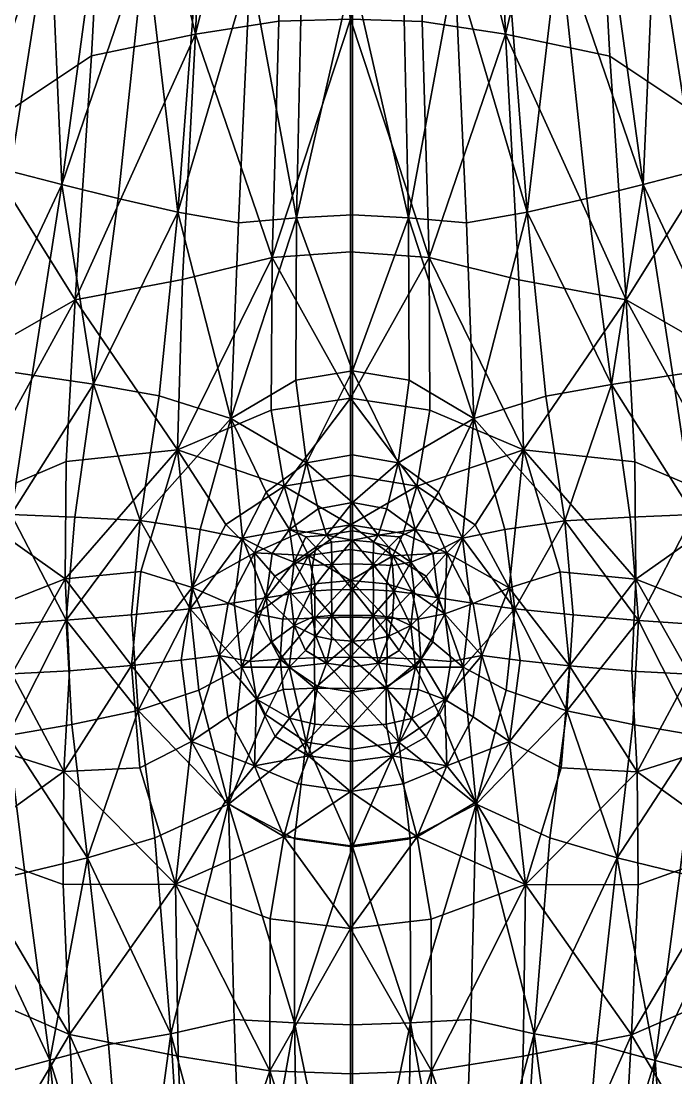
# Model space of a CAD drawing. Extents: x -1966 to 1170, y -9813 to 4522.
# Drawn here: x -432 to -350, y -3515.1 to -3382.6 of the extents above; entities that cross this region are included whole.
import ezdxf

# ---------------------------------------------------------------- set-up
doc = ezdxf.new("R2010")
doc.units = 0
doc.layers.add('QUADER01', color=114, linetype='CONTINUOUS')

msp = doc.modelspace()

# ---------------------------------------------------------------- meshes
at = {"layer": 'QUADER01', "color": 114}
mesh = msp.add_polyface(dxfattribs=at)
corners = [(-400.447754, -3271.995117, -979.017578), (-401.749268, -3331.577881, -961.825745), (-396.11731, -3332.630371, -943.902893), (-403.321625, -3375.899902, -941.837708), (-396.872772, -3376.490723, -922.077148), (-390.513855, -3376.565186, -915.349854), (-390.513947, -3332.955078, -937.626038), (-390.513702, -3273.644531, -957.11438), (-390.513062, -3426.461426, -866.647766), (-390.51355, -3406.929932, -891.722839), (-397.516235, -3407.265381, -898.656799), (-404.797913, -3407.893555, -919.807922), (-406.597321, -3277.328857, -2557.570068), (-398.750488, -3338.241455, -2569.788086), (-408.259674, -3338.658203, -2558.799561), (-390.747681, -3278.178223, -2570.875732), (-390.746979, -3338.335938, -2573.325439), (-390.746338, -3382.388672, -2578.600098), (-399.729706, -3382.64502, -2574.864258), (-410.173218, -3384.249512, -2563.02832), (-400.572601, -3412.240479, -2580.929443), (-411.813416, -3415.015381, -2568.228516), (-390.745758, -3411.537598, -2584.864746), (-428.398163, -3369.469482, -1082.674438), (-422.640564, -3371.604248, -1048.324829), (-418.369263, -3326.049561, -1056.220825), (-423.405823, -3323.662109, -1087.035034), (-416.427612, -3372.372559, -1010.733398), (-413.003448, -3327.417969, -1022.688904), (-422.950897, -3428.150879, -990.658203), (-419.86795, -3404.862061, -999.292175), (-426.9216, -3403.093262, -1041.12793), (-409.909241, -3374.419922, -973.261963), (-412.402222, -3406.563232, -956.765442), (-407.417938, -3329.74707, -989.619873), (-420.723145, -3340.828125, -2540.240967), (-423.214569, -3386.963135, -2542.827148), (-425.259277, -3417.549072, -2545.876709)]
mesh.append_faces([[corners[k] for k in face] for face in [(3, 2, 1), (5, 2, 4), (7, 2, 6), (5, 10, 9), (3, 10, 4), (12, 13, 14), (17, 13, 16), (19, 13, 18), (19, 20, 21), (17, 20, 18), (23, 25, 26), (27, 25, 24), (27, 31, 30), (23, 31, 24), (3, 33, 11), (27, 33, 32), (29, 33, 30), (0, 34, 1), (27, 34, 28), (3, 34, 32), (19, 35, 14), (19, 37, 36)]], dxfattribs={"vtx0": -1})
mesh.append_faces([[corners[k] for k in face] for face in [(0, 1, 2), (3, 4, 2), (5, 6, 2), (8, 9, 10), (5, 4, 10), (3, 11, 10), (15, 16, 13), (17, 18, 13), (19, 14, 13), (19, 18, 20), (17, 22, 20), (23, 24, 25), (27, 28, 25), (29, 30, 31), (27, 24, 31), (3, 32, 33), (27, 30, 33), (27, 32, 34), (3, 1, 34), (12, 14, 35), (19, 36, 35), (19, 21, 37)]], dxfattribs={"vtx2": -1})
mesh = msp.add_polyface(dxfattribs=at)
corners = [(-380.580627, -3271.996826, -979.169312), (-384.910797, -3332.631592, -943.987488), (-379.279602, -3331.580566, -961.993469), (-390.513702, -3273.644531, -957.11438), (-390.513947, -3332.955078, -937.626038), (-390.513855, -3376.565186, -915.349854), (-384.155212, -3376.492188, -922.171875), (-377.707153, -3375.904053, -942.026184), (-383.511139, -3407.267578, -898.76062), (-376.230255, -3407.898193, -920.016846), (-390.51355, -3406.929932, -891.722839), (-374.898499, -3277.350342, -2557.520508), (-373.23465, -3338.68042, -2558.747559), (-382.743591, -3338.253174, -2569.763916), (-371.319733, -3384.272705, -2562.973633), (-381.763062, -3382.656982, -2574.838379), (-390.746338, -3382.388672, -2578.600098), (-390.746979, -3338.335938, -2573.325439), (-390.747681, -3278.178223, -2570.875732), (-380.918976, -3412.25293, -2580.901855), (-390.745758, -3411.537598, -2584.864746), (-369.678253, -3415.039551, -2568.170654), (-352.636597, -3369.490723, -1083.179688), (-358.3927, -3371.621094, -1048.764648), (-354.111542, -3403.113281, -1041.619019), (-364.604034, -3372.384766, -1011.097961), (-361.163483, -3404.876953, -999.700317), (-358.080048, -3428.16748, -991.105347), (-362.663757, -3326.063721, -1056.610352), (-368.028046, -3327.428467, -1023.011292), (-357.628601, -3323.68042, -1087.484619), (-373.612122, -3329.753418, -989.867615), (-371.12085, -3374.42749, -973.54187), (-368.627441, -3406.572754, -957.078308), (-358.278595, -3386.995361, -2542.737305), (-356.232635, -3417.582764, -2545.786133), (-360.771545, -3340.858887, -2540.154541)]
mesh.append_faces([[corners[k] for k in face] for face in [(0, 1, 2), (5, 1, 4), (7, 1, 6), (7, 8, 9), (5, 8, 6), (14, 13, 12), (16, 13, 15), (18, 13, 17), (16, 19, 20), (14, 19, 15), (25, 24, 23), (27, 24, 26), (25, 28, 29), (22, 28, 23), (7, 31, 2), (25, 31, 32), (25, 33, 26), (7, 33, 32), (14, 35, 21), (11, 36, 12), (14, 36, 34)]], dxfattribs={"vtx0": -1})
mesh.append_faces([[corners[k] for k in face] for face in [(3, 4, 1), (5, 6, 1), (7, 2, 1), (7, 6, 8), (5, 10, 8), (11, 12, 13), (14, 15, 13), (16, 17, 13), (16, 15, 19), (14, 21, 19), (22, 23, 24), (25, 26, 24), (25, 23, 28), (22, 30, 28), (0, 2, 31), (7, 32, 31), (25, 29, 31), (27, 26, 33), (25, 32, 33), (7, 9, 33), (14, 34, 35), (14, 12, 36)]], dxfattribs={"vtx2": -1})
mesh = msp.add_polyface(dxfattribs=at)
corners = [(-437.64328, -3425.961182, -1076.22876), (-426.9216, -3403.093262, -1041.12793), (-433.378998, -3401.422607, -1078.84314), (-428.398163, -3369.469482, -1082.674438), (-438.13443, -3396.939453, -2519.109619), (-449.246613, -3433.675293, -2505.228027), (-454.215576, -3416.497803, -2496.736816), (-436.176392, -3279.181152, -2516.89624), (-437.205109, -3346.461914, -2516.463135), (-459.410034, -3358.573486, -2489.001709), (-474.020599, -3462.757813, -2470.106934), (-420.723145, -3340.828125, -2540.240967), (-423.214569, -3386.963135, -2542.827148), (-425.259277, -3417.549072, -2545.876709), (-438.784851, -3425.317383, -2522.23291), (-462.451874, -3422.846436, -1176.011108), (-457.304443, -3398.559082, -1172.935547), (-467.66507, -3398.360596, -1189.991333), (-472.214478, -3422.417725, -1193.237671), (-451.237427, -3364.156982, -1169.417725), (-462.480316, -3364.158691, -1186.27124), (-479.537659, -3365.7854, -1205.440186), (-456.224884, -3317.926758, -1181.08728), (-444.70871, -3318.105957, -1165.126099), (-443.912872, -3364.863281, -1152.9646), (-437.53714, -3318.83374, -1150.059448), (-438.612701, -3366.04248, -1134.380615), (-432.593292, -3320.005371, -1133.349976), (-455.369507, -3423.440186, -1157.872925), (-450.12973, -3399.255859, -1155.528076), (-449.59549, -3424.154541, -1136.504639), (-444.561371, -3400.276855, -1135.36731), (-439.154419, -3401.559326, -1110.143066), (-433.625061, -3367.596924, -1111.274658), (-443.856415, -3425.004883, -1109.636963), (-428.059937, -3321.627441, -1112.659912), (-423.405823, -3323.662109, -1087.035034)]
mesh.append_faces([[corners[k] for k in face] for face in [(0, 1, 2), (4, 5, 6), (4, 9, 8), (10, 9, 6), (4, 11, 12), (7, 11, 8), (4, 13, 14), (15, 17, 18), (19, 17, 16), (21, 17, 20), (19, 22, 20), (19, 25, 23), (26, 25, 24), (15, 29, 16), (30, 29, 28), (26, 29, 31), (19, 29, 24), (3, 32, 2), (26, 32, 33), (30, 32, 31), (26, 35, 27), (3, 35, 33)]], dxfattribs={"vtx0": -1})
mesh.append_faces([[corners[k] for k in face] for face in [(3, 2, 1), (7, 8, 9), (4, 6, 9), (4, 8, 11), (4, 12, 13), (15, 16, 17), (19, 20, 17), (21, 20, 22), (19, 23, 22), (19, 24, 25), (26, 27, 25), (15, 28, 29), (30, 31, 29), (26, 24, 29), (19, 16, 29), (0, 2, 32), (3, 33, 32), (26, 31, 32), (30, 34, 32), (26, 33, 35), (3, 36, 35)]], dxfattribs={"vtx2": -1})
mesh = msp.add_polyface(dxfattribs=at)
corners = [(-343.391144, -3425.988281, -1076.838013), (-347.655731, -3401.446777, -1079.404663), (-354.111542, -3403.113281, -1041.619019), (-352.636597, -3369.490723, -1083.179688), (-307.467407, -3462.813232, -2469.924561), (-327.276367, -3416.546143, -2496.581787), (-322.084106, -3358.624512, -2488.827393), (-343.358612, -3396.97998, -2518.98584), (-344.289703, -3346.501953, -2516.335938), (-345.320496, -3279.22168, -2516.763916), (-332.244812, -3433.721191, -2505.090088), (-342.707031, -3425.358398, -2522.114014), (-356.232635, -3417.582764, -2545.786133), (-358.278595, -3386.995361, -2542.737305), (-360.771545, -3340.858887, -2540.154541), (-329.800537, -3364.195801, -1170.169678), (-318.557831, -3364.206299, -1187.148071), (-324.812866, -3317.970947, -1181.914673), (-336.328827, -3318.141357, -1165.819092), (-301.500641, -3365.845459, -1206.502686), (-318.585968, -3422.891602, -1176.863892), (-308.823486, -3422.469238, -1194.189941), (-313.373108, -3398.409668, -1190.908203), (-323.733643, -3398.60083, -1173.742676), (-330.907959, -3399.292725, -1156.26001), (-325.667969, -3423.480225, -1158.654907), (-337.124725, -3364.896729, -1153.636108), (-342.424255, -3366.071289, -1134.995361), (-336.475647, -3400.309082, -1136.043091), (-331.441315, -3424.189453, -1137.230591), (-343.5, -3318.863037, -1150.669189), (-348.443207, -3320.031006, -1133.903564), (-347.41095, -3367.62207, -1111.836548), (-352.975647, -3321.649414, -1113.162598), (-357.628601, -3323.68042, -1087.484619), (-341.881622, -3401.587646, -1110.764282), (-337.179352, -3425.035889, -1110.307983)]
mesh.append_faces([[corners[k] for k in face] for face in [(3, 2, 1), (7, 6, 5), (9, 6, 8), (7, 12, 13), (7, 14, 8), (15, 17, 18), (19, 17, 16), (20, 22, 23), (15, 22, 16), (20, 24, 25), (15, 24, 23), (27, 24, 26), (29, 24, 28), (27, 30, 31), (15, 30, 26), (3, 33, 34), (27, 33, 32), (0, 35, 1), (29, 35, 36), (27, 35, 28), (3, 35, 32)]], dxfattribs={"vtx0": -1})
mesh.append_faces([[corners[k] for k in face] for face in [(0, 1, 2), (4, 5, 6), (7, 8, 6), (7, 5, 10), (7, 11, 12), (9, 8, 14), (7, 13, 14), (15, 16, 17), (20, 21, 22), (19, 16, 22), (15, 23, 22), (20, 23, 24), (15, 26, 24), (27, 28, 24), (29, 25, 24), (27, 26, 30), (15, 18, 30), (3, 32, 33), (27, 31, 33), (29, 28, 35), (27, 32, 35), (3, 1, 35)]], dxfattribs={"vtx2": -1})
mesh = msp.add_polyface(dxfattribs=at)
corners = [(-437.64328, -3425.961182, -1076.22876), (-430.635986, -3427.005371, -1035.861572), (-426.9216, -3403.093262, -1041.12793), (-422.950897, -3428.150879, -990.658203), (-474.020599, -3462.757813, -2470.106934), (-454.215576, -3416.497803, -2496.736816), (-449.246613, -3433.675293, -2505.228027), (-452.19278, -3451.900879, -2502.853027), (-438.13443, -3396.939453, -2519.109619), (-438.784851, -3425.317383, -2522.23291), (-439.416687, -3443.401367, -2525.40918), (-425.259277, -3417.549072, -2545.876709), (-426.372284, -3437.854736, -2550.863525), (-440.56076, -3444.140137, -1075.272217), (-433.257599, -3444.467285, -1033.447876), (-441.770691, -3458.727295, -1075.762085), (-434.369568, -3458.304443, -1033.470703), (-426.364014, -3457.746826, -986.387634), (-425.310364, -3444.804932, -986.702026), (-445.622772, -3464.333252, -2514.547852), (-436.687683, -3456.567139, -2532.810791), (-433.196564, -3464.45459, -2540.240234), (-426.489502, -3452.54126, -2555.22168), (-425.973389, -3464.09668, -2557.269287), (-462.451874, -3422.846436, -1176.011108), (-476.50412, -3442.507324, -1196.813965), (-466.292938, -3442.83374, -1178.858154), (-439.154419, -3401.559326, -1110.143066), (-443.856415, -3425.004883, -1109.636963), (-458.92392, -3443.144775, -1160.005859), (-455.369507, -3423.440186, -1157.872925), (-468.011353, -3459.471191, -1181.083984), (-460.403076, -3459.382568, -1161.807251), (-454.356842, -3459.231689, -1139.248291), (-452.973236, -3443.454346, -1137.834961), (-449.59549, -3424.154541, -1136.504639), (-447.03064, -3443.796143, -1109.941406), (-448.333649, -3459.026367, -1110.91333)]
mesh.append_faces([[corners[k] for k in face] for face in [(3, 2, 1), (4, 6, 7), (10, 6, 9), (10, 11, 12), (0, 14, 1), (15, 14, 13), (17, 14, 16), (3, 14, 18), (10, 19, 7), (21, 19, 20), (21, 22, 23), (10, 22, 20), (24, 25, 26), (0, 27, 28), (24, 29, 30), (31, 29, 26), (33, 29, 32), (35, 29, 34), (0, 36, 13), (35, 36, 28), (33, 36, 34), (15, 36, 37)]], dxfattribs={"vtx0": -1})
mesh.append_faces([[corners[k] for k in face] for face in [(0, 1, 2), (4, 5, 6), (8, 9, 6), (10, 7, 6), (10, 9, 11), (0, 13, 14), (15, 16, 14), (17, 18, 14), (3, 1, 14), (4, 7, 19), (10, 20, 19), (21, 20, 22), (10, 12, 22), (24, 26, 29), (31, 32, 29), (33, 34, 29), (35, 30, 29), (0, 28, 36), (35, 34, 36), (33, 37, 36), (15, 13, 36)]], dxfattribs={"vtx2": -1})
mesh = msp.add_polyface(dxfattribs=at)
corners = [(-343.391144, -3425.988281, -1076.838013), (-354.111542, -3403.113281, -1041.619019), (-350.39679, -3427.027588, -1036.396851), (-358.080048, -3428.16748, -991.105347), (-307.467407, -3462.813232, -2469.924561), (-329.297516, -3451.94751, -2502.710938), (-332.244812, -3433.721191, -2505.090088), (-327.276367, -3416.546143, -2496.581787), (-342.074188, -3443.443359, -2525.290283), (-342.707031, -3425.358398, -2522.114014), (-343.358612, -3396.97998, -2518.98584), (-355.11853, -3437.88916, -2550.771484), (-356.232635, -3417.582764, -2545.786133), (-347.774658, -3444.490723, -1034.012695), (-340.473145, -3444.168457, -1075.912231), (-355.720032, -3444.823242, -987.177979), (-354.665741, -3457.765625, -986.873779), (-346.662018, -3458.328369, -1034.0448), (-339.262543, -3458.756348, -1076.411133), (-335.866699, -3464.377197, -2514.419189), (-348.292603, -3464.493408, -2540.135498), (-344.802216, -3456.607178, -2532.697998), (-355.000244, -3452.576172, -2555.129639), (-355.515442, -3464.131592, -2557.179199), (-318.585968, -3422.891602, -1176.863892), (-314.744415, -3442.880859, -1179.742676), (-304.533356, -3442.561523, -1197.800293), (-337.179352, -3425.035889, -1110.307983), (-341.881622, -3401.587646, -1110.764282), (-325.667969, -3423.480225, -1158.654907), (-322.113037, -3443.186768, -1160.818726), (-331.441315, -3424.189453, -1137.230591), (-328.063049, -3443.491699, -1138.592285), (-326.678711, -3459.269287, -1140.01355), (-320.633148, -3459.425049, -1162.627441), (-313.025238, -3459.518799, -1181.976807), (-334.004639, -3443.829102, -1110.643555), (-332.700928, -3459.05957, -1111.624023)]
mesh.append_faces([[corners[k] for k in face] for face in [(0, 1, 2), (4, 6, 7), (8, 6, 5), (10, 6, 9), (8, 12, 9), (0, 13, 14), (3, 13, 2), (16, 13, 15), (18, 13, 17), (4, 19, 5), (8, 19, 21), (8, 22, 11), (20, 22, 21), (24, 30, 25), (31, 30, 29), (33, 30, 32), (35, 30, 34), (0, 36, 27), (18, 36, 14), (33, 36, 37), (31, 36, 32)]], dxfattribs={"vtx0": -1})
mesh.append_faces([[corners[k] for k in face] for face in [(3, 2, 1), (4, 5, 6), (8, 9, 6), (8, 11, 12), (0, 2, 13), (3, 15, 13), (16, 17, 13), (18, 14, 13), (20, 21, 19), (8, 5, 19), (8, 21, 22), (20, 23, 22), (24, 25, 26), (0, 27, 28), (24, 29, 30), (31, 32, 30), (33, 34, 30), (35, 25, 30), (0, 14, 36), (18, 37, 36), (33, 32, 36), (31, 27, 36)]], dxfattribs={"vtx2": -1})
mesh = msp.add_polyface(dxfattribs=at)
corners = [(-405.731873, -3432.442383, -892.698547), (-397.601196, -3427.63916, -872.815857), (-397.516235, -3407.265381, -898.656799), (-404.797913, -3407.893555, -919.807922), (-390.513062, -3426.461426, -866.647766), (-412.421204, -3436.358154, -2578.873535), (-411.813416, -3415.015381, -2568.228516), (-400.572601, -3412.240479, -2580.929443), (-400.690155, -3431.405518, -2590.895264), (-390.745239, -3429.887695, -2594.498779), (-390.745758, -3411.537598, -2584.864746), (-412.402222, -3406.563232, -956.765442), (-414.724243, -3429.620361, -942.768005), (-422.950897, -3428.150879, -990.658203), (-426.372284, -3437.854736, -2550.863525), (-425.259277, -3417.549072, -2545.876709), (-417.115204, -3445.252441, -938.019653), (-409.605743, -3446.35498, -891.576843), (-425.310364, -3444.804932, -986.702026), (-417.017914, -3451.623291, -2578.561523), (-426.489502, -3452.54126, -2555.22168), (-401.307556, -3441.697266, -850.87384), (-396.252411, -3438.008057, -843.911438), (-398.3815, -3446.346924, -822.78595), (-394.814209, -3443.767822, -819.503601), (-390.511932, -3442.987793, -817.534729), (-390.512482, -3436.983643, -840.427429), (-390.511261, -3447.702148, -793.517517), (-390.511536, -3446.532227, -802.233337), (-393.749603, -3447.061768, -803.34967), (-396.363159, -3447.277344, -805.430847), (-399.045898, -3440.917725, -2605.016602), (-406.370514, -3445.745361, -2600.707031), (-390.744843, -3439.566406, -2607.061768), (-390.744507, -3445.773193, -2619.401611), (-397.335083, -3446.865479, -2618.227295), (-402.785492, -3449.282959, -2616.171875), (-404.30423, -3447.432617, -853.045471), (-410.606903, -3453.643311, -2598.854248)]
mesh.append_faces([[corners[k] for k in face] for face in [(0, 2, 3), (4, 2, 1), (5, 7, 8), (9, 7, 10), (0, 11, 12), (5, 15, 6), (0, 16, 17), (13, 16, 12), (5, 20, 14), (0, 22, 1), (23, 22, 21), (25, 22, 24), (4, 22, 26), (25, 29, 28), (23, 29, 24), (5, 31, 32), (9, 31, 8), (34, 31, 33), (36, 31, 35), (0, 37, 21)]], dxfattribs={"vtx0": -1})
mesh.append_faces([[corners[k] for k in face] for face in [(0, 1, 2), (5, 6, 7), (9, 8, 7), (0, 3, 11), (13, 12, 11), (5, 14, 15), (0, 12, 16), (13, 18, 16), (5, 19, 20), (0, 21, 22), (23, 24, 22), (25, 26, 22), (4, 1, 22), (27, 28, 29), (25, 24, 29), (23, 30, 29), (5, 8, 31), (9, 33, 31), (34, 35, 31), (36, 32, 31), (0, 17, 37), (23, 21, 37), (5, 32, 38)]], dxfattribs={"vtx2": -1})
mesh = msp.add_polyface(dxfattribs=at)
corners = [(-375.295105, -3432.448242, -892.921448), (-376.230255, -3407.898193, -920.016846), (-383.511139, -3407.267578, -898.76062), (-383.42514, -3427.641357, -872.921082), (-390.513062, -3426.461426, -866.647766), (-390.51355, -3406.929932, -891.722839), (-369.069153, -3436.382813, -2578.814453), (-380.800323, -3431.418213, -2590.867188), (-380.918976, -3412.25293, -2580.901855), (-369.678253, -3415.039551, -2568.170654), (-390.745239, -3429.887695, -2594.498779), (-390.745758, -3411.537598, -2584.864746), (-366.304749, -3429.631592, -943.112366), (-368.627441, -3406.572754, -957.078308), (-358.080048, -3428.16748, -991.105347), (-356.232635, -3417.582764, -2545.786133), (-355.11853, -3437.88916, -2550.771484), (-371.420807, -3446.362061, -891.854187), (-363.913239, -3445.264893, -938.395386), (-355.720032, -3444.823242, -987.177979), (-355.000244, -3452.576172, -2555.129639), (-364.471405, -3451.652588, -2578.490967), (-384.772614, -3438.009033, -843.997498), (-379.71759, -3441.699219, -851.034729), (-390.512482, -3436.983643, -840.427429), (-390.511932, -3442.987793, -817.534729), (-386.209686, -3443.768066, -819.56842), (-382.642395, -3446.346924, -822.90448), (-387.273468, -3447.061523, -803.398743), (-384.659912, -3447.276123, -805.519592), (-390.511536, -3446.532227, -802.233337), (-375.118835, -3445.765869, -2600.663574), (-382.443695, -3440.928955, -2604.99292), (-378.703217, -3449.301514, -2616.137451), (-384.15387, -3446.875977, -2618.208252), (-390.744507, -3445.773193, -2619.401611), (-390.744843, -3439.566406, -2607.061768), (-376.720734, -3447.435791, -853.249817), (-370.881866, -3453.667969, -2598.799072)]
mesh.append_faces([[corners[k] for k in face] for face in [(0, 2, 3), (4, 2, 5), (6, 8, 9), (10, 8, 7), (0, 13, 1), (14, 13, 12), (6, 15, 16), (0, 18, 12), (14, 18, 19), (6, 20, 21), (0, 22, 23), (4, 22, 3), (25, 22, 24), (27, 22, 26), (27, 28, 29), (25, 28, 26), (6, 32, 7), (33, 32, 31), (35, 32, 34), (10, 32, 36), (0, 37, 17), (27, 37, 23), (6, 38, 31)]], dxfattribs={"vtx0": -1})
mesh.append_faces([[corners[k] for k in face] for face in [(0, 1, 2), (4, 3, 2), (6, 7, 8), (10, 11, 8), (0, 12, 13), (6, 9, 15), (0, 17, 18), (14, 12, 18), (6, 16, 20), (0, 3, 22), (4, 24, 22), (25, 26, 22), (27, 23, 22), (27, 26, 28), (25, 30, 28), (6, 31, 32), (33, 34, 32), (35, 36, 32), (10, 7, 32), (0, 23, 37)]], dxfattribs={"vtx2": -1})
mesh = msp.add_polyface(dxfattribs=at)
corners = [(-410.842651, -3456.304688, -891.841003), (-418.172943, -3457.059326, -937.577698), (-417.361633, -3469.068848, -939.817322), (-426.364014, -3457.746826, -986.387634), (-417.115204, -3445.252441, -938.019653), (-425.310364, -3444.804932, -986.702026), (-409.605743, -3446.35498, -891.576843), (-418.174652, -3463.431396, -2578.230713), (-425.973389, -3464.09668, -2557.269287), (-426.489502, -3452.54126, -2555.22168), (-417.017914, -3451.623291, -2578.561523), (-398.421326, -3454.072754, -2631.461426), (-400.230011, -3452.193848, -2626.38916), (-396.015167, -3449.635254, -2627.724854), (-402.785492, -3449.282959, -2616.171875), (-397.335083, -3446.865479, -2618.227295), (-405.318787, -3455.561768, -853.729797), (-404.30423, -3447.432617, -853.045471), (-401.303497, -3454.910889, -824.938049), (-400.568939, -3449.355957, -824.401184), (-398.3815, -3446.346924, -822.78595), (-404.379242, -3463.641357, -854.233948), (-400.600006, -3460.432617, -825.250793), (-409.754578, -3466.497559, -893.168213), (-397.829895, -3458.382813, -806.567566), (-398.293365, -3454.419922, -806.223206), (-398.427094, -3463.631836, -824.32074), (-397.82196, -3450.446289, -805.950378), (-412.421204, -3436.358154, -2578.873535), (-410.606903, -3453.643311, -2598.854248), (-406.09967, -3455.614258, -2614.882568), (-406.370514, -3445.745361, -2600.707031), (-407.190491, -3462.15332, -2614.105713), (-411.979218, -3462.750488, -2597.897705), (-399.213593, -3457.594482, -2632.375488), (-402.563995, -3456.937256, -2625.892334), (-399.550568, -3462.601318, -2632.290283), (-403.292206, -3462.914307, -2625.383057), (-395.226257, -3457.472412, -2635.605469)]
mesh.append_faces([[corners[k] for k in face] for face in [(3, 2, 1), (3, 4, 5), (0, 4, 1), (7, 9, 10), (14, 13, 12), (0, 17, 6), (18, 17, 16), (20, 17, 19), (18, 21, 22), (0, 21, 16), (18, 24, 25), (26, 24, 22), (18, 27, 19), (28, 29, 10), (14, 29, 31), (32, 29, 30), (7, 29, 33), (11, 35, 12), (36, 35, 34), (32, 35, 37), (14, 35, 30), (11, 38, 34)]], dxfattribs={"vtx0": -1})
mesh.append_faces([[corners[k] for k in face] for face in [(0, 1, 2), (3, 1, 4), (0, 6, 4), (7, 8, 9), (11, 12, 13), (14, 15, 13), (0, 16, 17), (18, 19, 17), (18, 16, 21), (0, 23, 21), (18, 22, 24), (20, 19, 27), (18, 25, 27), (14, 30, 29), (32, 33, 29), (7, 10, 29), (11, 34, 35), (36, 37, 35), (32, 30, 35), (14, 12, 35), (36, 34, 38)]], dxfattribs={"vtx2": -1})
mesh = msp.add_polyface(dxfattribs=at)
corners = [(-370.183441, -3456.312256, -892.134277), (-362.854919, -3457.072021, -937.965454), (-363.913239, -3445.264893, -938.395386), (-371.420807, -3446.362061, -891.854187), (-354.665741, -3457.765625, -986.873779), (-355.720032, -3444.823242, -987.177979), (-363.665619, -3469.080566, -940.190063), (-363.313751, -3463.461182, -2578.157959), (-364.471405, -3451.652588, -2578.490967), (-355.000244, -3452.576172, -2555.129639), (-355.515442, -3464.131592, -2557.179199), (-383.066681, -3454.08667, -2631.439453), (-385.473267, -3449.644531, -2627.709717), (-381.25824, -3452.210205, -2626.361816), (-378.703217, -3449.301514, -2616.137451), (-384.15387, -3446.875977, -2618.208252), (-375.705811, -3455.56543, -853.948059), (-376.644958, -3463.644531, -854.437439), (-379.719971, -3454.911621, -825.099548), (-380.423157, -3460.433105, -825.401306), (-382.642395, -3446.346924, -822.90448), (-380.454803, -3449.356445, -824.552063), (-376.720734, -3447.435791, -853.249817), (-383.200928, -3450.445068, -806.060974), (-382.72934, -3454.419189, -806.340759), (-384.659912, -3447.276123, -805.519592), (-382.595795, -3463.631836, -824.438538), (-383.192596, -3458.381836, -806.677917), (-384.647003, -3461.515381, -806.626648), (-369.069153, -3436.382813, -2578.814453), (-370.881866, -3453.667969, -2598.799072), (-369.50882, -3462.776367, -2597.839355), (-374.297272, -3462.176514, -2614.05957), (-375.388611, -3455.635742, -2614.839111), (-375.118835, -3445.765869, -2600.663574), (-378.92395, -3456.956299, -2625.858398), (-382.274139, -3457.610107, -2632.351074), (-378.195313, -3462.934082, -2625.347168), (-381.936798, -3462.617188, -2632.264893), (-386.261414, -3457.480713, -2635.592285)]
mesh.append_faces([[corners[k] for k in face] for face in [(0, 2, 3), (4, 2, 1), (0, 6, 1), (7, 9, 10), (11, 12, 13), (14, 12, 15), (18, 17, 16), (18, 22, 21), (0, 22, 16), (18, 23, 24), (20, 23, 21), (26, 27, 28), (18, 27, 19), (7, 30, 8), (32, 30, 31), (14, 30, 33), (11, 35, 36), (14, 35, 13), (32, 35, 33), (38, 35, 37), (38, 39, 36)]], dxfattribs={"vtx0": -1})
mesh.append_faces([[corners[k] for k in face] for face in [(0, 1, 2), (4, 5, 2), (4, 1, 6), (7, 8, 9), (14, 13, 12), (0, 16, 17), (18, 19, 17), (20, 21, 22), (18, 16, 22), (0, 3, 22), (18, 21, 23), (20, 25, 23), (26, 19, 27), (18, 24, 27), (29, 8, 30), (7, 31, 30), (32, 33, 30), (14, 34, 30), (11, 13, 35), (14, 33, 35), (32, 37, 35), (38, 36, 35)]], dxfattribs={"vtx2": -1})
mesh = msp.add_polyface(dxfattribs=at)
corners = [(-395.086365, -3448.580811, -797.358826), (-393.149017, -3447.968018, -794.608093), (-393.749603, -3447.061768, -803.34967), (-396.363159, -3447.277344, -805.430847), (-390.511261, -3447.702148, -793.517517), (-398.421326, -3454.072754, -2631.461426), (-396.015167, -3449.635254, -2627.724854), (-395.226105, -3453.157227, -2633.258301), (-390.744507, -3445.773193, -2619.401611), (-390.744232, -3448.870361, -2628.408447), (-397.335083, -3446.865479, -2618.227295), (-390.744019, -3452.77832, -2633.9646), (-395.087982, -3459.736816, -798.212097), (-395.532074, -3457.345947, -796.270691), (-397.829895, -3458.382813, -806.567566), (-396.375305, -3461.516846, -806.538513), (-395.738251, -3454.093018, -795.465393), (-398.293365, -3454.419922, -806.223206), (-398.427094, -3463.631836, -824.32074), (-397.82196, -3450.446289, -805.950378), (-395.53241, -3450.871094, -795.778503), (-398.3815, -3446.346924, -822.78595), (-393.757294, -3463.127686, -804.713074), (-393.148499, -3460.175537, -795.532776), (-390.510925, -3460.368652, -794.472717), (-393.104309, -3450.756348, -790.887634), (-393.151031, -3453.918457, -790.228699), (-390.510956, -3453.867676, -788.875061), (-390.511078, -3450.65625, -789.609436), (-393.102325, -3457.139893, -791.362122), (-390.510895, -3457.146973, -790.088074), (-395.226257, -3457.472412, -2635.605469), (-390.743835, -3457.351074, -2636.477295), (-390.743622, -3462.390381, -2636.719238), (-395.306183, -3462.435547, -2635.778564), (-399.550568, -3462.601318, -2632.290283)]
mesh.append_faces([[corners[k] for k in face] for face in [(0, 2, 3), (4, 2, 1), (5, 6, 7), (8, 6, 10), (11, 6, 9), (12, 14, 15), (16, 14, 13), (0, 19, 20), (21, 19, 3), (16, 19, 17), (12, 22, 23), (0, 25, 1), (16, 25, 20), (27, 25, 26), (4, 25, 28), (12, 29, 13), (24, 29, 23), (27, 29, 30), (16, 29, 26), (11, 31, 7), (33, 31, 32), (35, 31, 34)]], dxfattribs={"vtx0": -1})
mesh.append_faces([[corners[k] for k in face] for face in [(0, 1, 2), (8, 9, 6), (11, 7, 6), (12, 13, 14), (16, 17, 14), (18, 15, 14), (0, 3, 19), (16, 20, 19), (12, 15, 22), (24, 23, 22), (0, 20, 25), (16, 26, 25), (27, 28, 25), (4, 1, 25), (12, 23, 29), (24, 30, 29), (27, 26, 29), (16, 13, 29), (5, 7, 31), (11, 32, 31), (33, 34, 31)]], dxfattribs={"vtx2": -1})
mesh = msp.add_polyface(dxfattribs=at)
corners = [(-385.936249, -3448.579346, -797.428162), (-384.659912, -3447.276123, -805.519592), (-387.273468, -3447.061523, -803.398743), (-387.873535, -3447.967041, -794.648376), (-390.511261, -3447.702148, -793.517517), (-390.511536, -3446.532227, -802.233337), (-383.066681, -3454.08667, -2631.439453), (-386.261932, -3453.165527, -2633.245361), (-385.473267, -3449.644531, -2627.709717), (-390.744019, -3452.77832, -2633.9646), (-390.744232, -3448.870361, -2628.408447), (-390.744507, -3445.773193, -2619.401611), (-384.15387, -3446.875977, -2618.208252), (-385.934052, -3459.735352, -798.281189), (-387.873383, -3460.174316, -795.572571), (-387.264862, -3463.126709, -804.761902), (-384.647003, -3461.515381, -806.626648), (-390.510925, -3460.368652, -794.472717), (-385.48999, -3450.869141, -795.854675), (-383.200928, -3450.445068, -806.060974), (-385.283997, -3454.091309, -795.544861), (-382.72934, -3454.419189, -806.340759), (-383.192596, -3458.381836, -806.677917), (-385.490021, -3457.344238, -796.346741), (-387.919525, -3457.138916, -791.40155), (-387.870972, -3453.917236, -790.26886), (-390.510956, -3453.867676, -788.875061), (-390.510895, -3457.146973, -790.088074), (-387.917908, -3450.755127, -790.927185), (-390.511078, -3450.65625, -789.609436), (-382.274139, -3457.610107, -2632.351074), (-386.261414, -3457.480713, -2635.592285), (-381.936798, -3462.617188, -2632.264893), (-386.181091, -3462.444092, -2635.765137), (-390.743622, -3462.390381, -2636.719238), (-390.743835, -3457.351074, -2636.477295)]
mesh.append_faces([[corners[k] for k in face] for face in [(0, 2, 3), (4, 2, 5), (9, 8, 7), (11, 8, 10), (13, 15, 16), (17, 15, 14), (0, 19, 1), (20, 19, 18), (13, 22, 23), (20, 22, 21), (13, 24, 14), (20, 24, 23), (26, 24, 25), (17, 24, 27), (0, 28, 18), (4, 28, 3), (26, 28, 29), (20, 28, 25), (6, 31, 7), (34, 31, 33), (9, 31, 35)]], dxfattribs={"vtx0": -1})
mesh.append_faces([[corners[k] for k in face] for face in [(0, 1, 2), (4, 3, 2), (6, 7, 8), (9, 10, 8), (11, 12, 8), (13, 14, 15), (0, 18, 19), (20, 21, 19), (13, 16, 22), (20, 23, 22), (13, 23, 24), (20, 25, 24), (26, 27, 24), (17, 14, 24), (0, 3, 28), (4, 29, 28), (26, 25, 28), (20, 18, 28), (6, 30, 31), (32, 33, 31), (34, 35, 31), (9, 7, 31)]], dxfattribs={"vtx2": -1})
mesh = msp.add_polyface(dxfattribs=at)
corners = [(-438.698578, -3491.007568, -1081.129395), (-431.545441, -3489.419189, -1040.342285), (-433.680084, -3472.172607, -1035.505493), (-441.04657, -3473.269043, -1077.517822), (-423.682739, -3487.514893, -994.844543), (-425.652374, -3470.806641, -988.628418), (-426.364014, -3457.746826, -986.387634), (-434.369568, -3458.304443, -1033.470703), (-441.770691, -3458.727295, -1075.762085), (-406.02066, -3480.780518, -896.245117), (-409.754578, -3466.497559, -893.168213), (-417.361633, -3469.068848, -939.817322), (-415.248444, -3485.01123, -946.693237), (-410.842651, -3456.304688, -891.841003), (-433.196564, -3464.45459, -2540.240234), (-436.836639, -3473.501709, -2531.121338), (-445.622772, -3464.333252, -2514.547852), (-412.666687, -3490.829102, -2574.546387), (-426.752472, -3490.883789, -2546.291748), (-426.655243, -3476.719238, -2553.001709), (-417.130096, -3476.237305, -2576.445801), (-439.802063, -3486.209717, -2520.925781), (-425.973389, -3464.09668, -2557.269287), (-418.174652, -3463.431396, -2578.230713), (-401.425354, -3469.553955, -853.094055), (-404.379242, -3463.641357, -854.233948), (-406.451385, -3480.528809, -2597.57666), (-399.097992, -3484.867676, -2601.299072), (-400.833862, -3495.197021, -2586.114014), (-410.655792, -3472.92749, -2597.116699), (-411.979218, -3462.750488, -2597.897705), (-407.190491, -3462.15332, -2614.105713), (-406.106659, -3469.836914, -2613.460205), (-402.795685, -3475.974854, -2613.637451), (-402.550842, -3467.648438, -2624.686279), (-403.292206, -3462.914307, -2625.383057), (-413.273529, -3509.608887, -963.45282), (-428.432495, -3512.908447, -1048.740601), (-425.941528, -3509.678223, -2537.603027)]
mesh.append_faces([[corners[k] for k in face] for face in [(0, 2, 3), (4, 2, 1), (6, 2, 5), (8, 2, 7), (9, 11, 12), (13, 11, 10), (4, 11, 5), (17, 19, 20), (21, 19, 18), (14, 19, 15), (23, 19, 22), (9, 25, 10), (17, 27, 28), (17, 29, 26), (23, 29, 20), (31, 29, 30), (33, 29, 32), (31, 34, 32), (4, 36, 12), (0, 37, 1), (17, 38, 18)]], dxfattribs={"vtx0": -1})
mesh.append_faces([[corners[k] for k in face] for face in [(0, 1, 2), (4, 5, 2), (6, 7, 2), (9, 10, 11), (6, 5, 11), (4, 12, 11), (14, 15, 16), (17, 18, 19), (21, 15, 19), (14, 22, 19), (23, 20, 19), (9, 24, 25), (17, 26, 27), (17, 20, 29), (23, 30, 29), (31, 32, 29), (33, 26, 29), (33, 32, 34), (31, 35, 34), (9, 12, 36), (4, 1, 37), (21, 18, 38)]], dxfattribs={"vtx2": -1})
mesh = msp.add_polyface(dxfattribs=at)
corners = [(-342.332642, -3491.033203, -1081.724121), (-339.985779, -3473.296631, -1078.150635), (-347.350739, -3472.195801, -1036.064697), (-349.484314, -3489.44043, -1040.866089), (-339.262543, -3458.756348, -1076.411133), (-346.662018, -3458.328369, -1034.0448), (-354.665741, -3457.765625, -986.873779), (-355.376648, -3470.824219, -989.099976), (-357.345398, -3487.531006, -995.282959), (-375.004089, -3480.785645, -896.4646), (-365.777985, -3485.021973, -947.031555), (-363.665619, -3469.080566, -940.190063), (-371.270935, -3466.50415, -893.443665), (-370.183441, -3456.312256, -892.134277), (-348.292603, -3464.493408, -2540.135498), (-335.866699, -3464.377197, -2514.419189), (-344.652039, -3473.54126, -2531.010498), (-368.819763, -3490.853271, -2574.490234), (-364.357422, -3476.266113, -2576.376953), (-354.832794, -3476.753174, -2552.911865), (-354.734619, -3490.916748, -2546.204102), (-363.313751, -3463.461182, -2578.157959), (-355.515442, -3464.131592, -2557.179199), (-341.68576, -3486.249756, -2520.807129), (-376.644958, -3463.644531, -854.437439), (-379.598389, -3469.556152, -853.253601), (-375.035309, -3480.549072, -2597.53418), (-370.831543, -3472.952148, -2597.062744), (-378.691071, -3475.992676, -2613.604004), (-375.380524, -3469.858643, -2613.41748), (-374.297272, -3462.176514, -2614.05957), (-369.50882, -3462.776367, -2597.839355), (-378.936249, -3467.66748, -2624.652832), (-378.195313, -3462.934082, -2625.347168), (-380.651947, -3495.209229, -2586.087402), (-382.388306, -3484.878418, -2601.276611), (-352.595886, -3512.927246, -1049.213989), (-367.751923, -3509.61792, -963.755798), (-355.54422, -3509.710205, -2537.51709)]
mesh.append_faces([[corners[k] for k in face] for face in [(0, 2, 3), (6, 2, 5), (8, 2, 7), (9, 11, 12), (8, 11, 10), (6, 11, 7), (14, 15, 16), (17, 19, 20), (21, 19, 18), (14, 19, 22), (23, 19, 16), (9, 24, 25), (13, 24, 12), (17, 27, 18), (28, 27, 26), (30, 27, 29), (21, 27, 31), (30, 32, 33), (28, 32, 29), (17, 35, 26), (8, 36, 3), (9, 37, 10), (23, 38, 20)]], dxfattribs={"vtx0": -1})
mesh.append_faces([[corners[k] for k in face] for face in [(0, 1, 2), (4, 5, 2), (6, 7, 2), (8, 3, 2), (9, 10, 11), (8, 7, 11), (13, 12, 11), (17, 18, 19), (21, 22, 19), (14, 16, 19), (23, 20, 19), (9, 12, 24), (17, 26, 27), (28, 29, 27), (30, 31, 27), (21, 18, 27), (30, 29, 32), (17, 34, 35), (28, 26, 35), (8, 10, 37)]], dxfattribs={"vtx2": -1})
mesh = msp.add_polyface(dxfattribs=at)
corners = [(-398.427094, -3463.631836, -824.32074), (-400.600006, -3460.432617, -825.250793), (-404.379242, -3463.641357, -854.233948), (-401.425354, -3469.553955, -853.094055), (-406.02066, -3480.780518, -896.245117), (-397.753632, -3485.133057, -876.932678), (-396.327515, -3473.012939, -846.643982), (-390.511719, -3486.170166, -870.899475), (-390.511566, -3473.922363, -843.300354), (-390.511261, -3466.756836, -819.569397), (-394.84494, -3466.060547, -821.424011), (-393.757294, -3463.127686, -804.713074), (-396.375305, -3461.516846, -806.538513), (-390.511047, -3463.594727, -803.672913), (-390.510925, -3460.368652, -794.472717), (-402.795685, -3475.974854, -2613.637451), (-397.3414, -3478.245605, -2615.123779), (-399.097992, -3484.867676, -2601.299072), (-406.451385, -3480.528809, -2597.57666), (-390.743195, -3479.218262, -2616.158447), (-390.743103, -3486.009277, -2603.235107), (-390.742828, -3496.373535, -2589.713135), (-400.833862, -3495.197021, -2586.114014), (-398.399353, -3470.029541, -2629.645752), (-395.2099, -3470.782227, -2631.249756), (-396.001495, -3474.751953, -2625.117676), (-400.211365, -3472.331787, -2624.252441), (-390.743347, -3471.097412, -2631.888184), (-390.743256, -3475.449707, -2625.679688), (-402.550842, -3467.648438, -2624.686279), (-399.197662, -3466.416992, -2631.292969), (-399.550568, -3462.601318, -2632.290283), (-403.292206, -3462.914307, -2625.383057), (-397.776917, -3508.213379, -905.061218), (-395.215393, -3466.239502, -2634.500732), (-395.306183, -3462.435547, -2635.778564), (-390.743622, -3462.390381, -2636.719238), (-390.743469, -3466.279297, -2635.353027)]
mesh.append_faces([[corners[k] for k in face] for face in [(0, 2, 3), (4, 6, 3), (7, 6, 5), (9, 6, 8), (0, 6, 10), (0, 11, 12), (9, 11, 10), (14, 11, 13), (15, 17, 18), (19, 17, 16), (21, 17, 20), (23, 25, 26), (27, 25, 24), (19, 25, 28), (15, 25, 16), (23, 29, 30), (15, 29, 26), (31, 29, 32), (4, 33, 5), (23, 34, 24), (31, 34, 30), (36, 34, 35), (27, 34, 37)]], dxfattribs={"vtx0": -1})
mesh.append_faces([[corners[k] for k in face] for face in [(0, 1, 2), (4, 5, 6), (7, 8, 6), (9, 10, 6), (0, 3, 6), (0, 10, 11), (9, 13, 11), (15, 16, 17), (19, 20, 17), (21, 22, 17), (23, 24, 25), (27, 28, 25), (19, 16, 25), (15, 26, 25), (23, 26, 29), (31, 30, 29), (7, 5, 33), (23, 30, 34), (31, 35, 34), (36, 37, 34), (27, 24, 34)]], dxfattribs={"vtx2": -1})
mesh = msp.add_polyface(dxfattribs=at)
corners = [(-375.004089, -3480.785645, -896.4646), (-379.598389, -3469.556152, -853.253601), (-384.695801, -3473.013916, -846.729187), (-383.270142, -3485.13501, -877.036072), (-382.595795, -3463.631836, -824.438538), (-386.177704, -3466.060791, -821.488464), (-390.511261, -3466.756836, -819.569397), (-390.511566, -3473.922363, -843.300354), (-390.511719, -3486.170166, -870.899475), (-390.510925, -3460.368652, -794.472717), (-390.511047, -3463.594727, -803.672913), (-387.264862, -3463.126709, -804.761902), (-384.647003, -3461.515381, -806.626648), (-376.644958, -3463.644531, -854.437439), (-380.423157, -3460.433105, -825.401306), (-383.087433, -3470.043945, -2629.623779), (-382.289337, -3466.432373, -2631.268799), (-378.936249, -3467.66748, -2624.652832), (-381.275391, -3472.3479, -2624.225586), (-381.936798, -3462.617188, -2632.264893), (-378.195313, -3462.934082, -2625.347168), (-378.691071, -3475.992676, -2613.604004), (-390.742828, -3496.373535, -2589.713135), (-390.743103, -3486.009277, -2603.235107), (-382.388306, -3484.878418, -2601.276611), (-380.651947, -3495.209229, -2586.087402), (-390.743195, -3479.218262, -2616.158447), (-384.145081, -3478.256104, -2615.105469), (-385.485077, -3474.76123, -2625.102783), (-386.276825, -3470.791016, -2631.237061), (-390.743256, -3475.449707, -2625.679688), (-390.743347, -3471.097412, -2631.888184), (-383.24649, -3508.215332, -905.16156), (-386.271576, -3466.248047, -2634.487793), (-390.743469, -3466.279297, -2635.353027), (-390.743622, -3462.390381, -2636.719238), (-386.181091, -3462.444092, -2635.765137)]
mesh.append_faces([[corners[k] for k in face] for face in [(0, 2, 3), (4, 2, 1), (6, 2, 5), (8, 2, 7), (6, 11, 10), (4, 11, 5), (4, 13, 14), (15, 17, 18), (19, 17, 16), (22, 24, 25), (26, 24, 23), (21, 24, 27), (15, 28, 29), (21, 28, 18), (26, 28, 27), (31, 28, 30), (8, 32, 3), (15, 33, 16), (31, 33, 29), (35, 33, 34), (19, 33, 36)]], dxfattribs={"vtx0": -1})
mesh.append_faces([[corners[k] for k in face] for face in [(0, 1, 2), (4, 5, 2), (6, 7, 2), (8, 3, 2), (9, 10, 11), (6, 5, 11), (4, 12, 11), (4, 1, 13), (15, 16, 17), (19, 20, 17), (21, 18, 17), (22, 23, 24), (26, 27, 24), (15, 18, 28), (21, 27, 28), (26, 30, 28), (31, 29, 28), (0, 3, 32), (15, 29, 33), (31, 34, 33), (35, 36, 33), (19, 16, 33)]], dxfattribs={"vtx2": -1})
mesh = msp.add_polyface(dxfattribs=at)
corners = [(-406.02066, -3480.780518, -896.245117), (-405.339996, -3507.813721, -926.229187), (-397.776917, -3508.213379, -905.061218), (-404.09024, -3543.64917, -951.340149), (-397.238312, -3543.279297, -931.258606), (-390.510986, -3543.287354, -924.41803), (-390.511566, -3508.477539, -898.126892), (-390.511719, -3486.170166, -870.899475), (-396.55658, -3593.132813, -956.058289), (-412.666687, -3490.829102, -2574.546387), (-400.833862, -3495.197021, -2586.114014), (-400.867462, -3514.237793, -2574.185547), (-412.349518, -3512.388184, -2560.796387), (-390.742828, -3496.373535, -2589.713135), (-390.742279, -3514.627197, -2578.44751), (-390.741272, -3544.415283, -2568.13916), (-400.19516, -3544.410645, -2563.83252), (-411.00766, -3543.547852, -2550.715088), (-399.372833, -3590.447998, -2555.750977), (-413.273529, -3509.608887, -963.45282), (-423.682739, -3487.514893, -994.844543), (-421.07254, -3510.919189, -1006.363953), (-418.146576, -3545.516113, -1021.481812), (-411.140625, -3543.915527, -983.274353), (-438.698578, -3491.007568, -1081.129395), (-435.154205, -3514.683594, -1087.209351), (-428.432495, -3512.908447, -1048.740601), (-431.008331, -3548.760742, -1095.733154), (-424.829376, -3547.168213, -1060.079224), (-408.960632, -3593.914307, -1003.543396), (-425.941528, -3509.678223, -2537.603027), (-424.217377, -3540.754639, -2529.593506), (-439.012299, -3531.658447, -2506.33252), (-439.454834, -3503.830566, -2514.106689), (-439.802063, -3486.209717, -2520.925781), (-422.00592, -3589.060791, -2522.597412), (-441.149536, -3516.24707, -1119.520874), (-436.594543, -3550.234131, -1125.941895)]
mesh.append_faces([[corners[k] for k in face] for face in [(3, 2, 1), (5, 2, 4), (7, 2, 6), (3, 8, 4), (9, 11, 12), (13, 11, 10), (15, 11, 14), (17, 11, 16), (15, 18, 16), (0, 19, 1), (22, 19, 21), (3, 19, 23), (27, 26, 25), (22, 26, 28), (20, 26, 21), (22, 29, 23), (17, 30, 12), (32, 30, 31), (34, 30, 33), (17, 35, 31), (24, 36, 25), (27, 36, 37)]], dxfattribs={"vtx0": -1})
mesh.append_faces([[corners[k] for k in face] for face in [(0, 1, 2), (3, 4, 2), (5, 6, 2), (5, 4, 8), (9, 10, 11), (13, 14, 11), (15, 16, 11), (17, 12, 11), (17, 16, 18), (20, 21, 19), (22, 23, 19), (3, 1, 19), (24, 25, 26), (27, 28, 26), (22, 21, 26), (3, 23, 29), (9, 12, 30), (17, 31, 30), (32, 33, 30), (32, 31, 35), (27, 25, 36)]], dxfattribs={"vtx2": -1})
mesh = msp.add_polyface(dxfattribs=at)
corners = [(-375.004089, -3480.785645, -896.4646), (-383.24649, -3508.215332, -905.16156), (-375.684204, -3507.818604, -926.43158), (-390.511719, -3486.170166, -870.899475), (-390.511566, -3508.477539, -898.126892), (-390.510986, -3543.287354, -924.41803), (-383.783875, -3543.280762, -931.347961), (-376.932617, -3543.653564, -951.51825), (-384.463409, -3593.134277, -956.134644), (-368.819763, -3490.853271, -2574.490234), (-369.135529, -3512.410889, -2560.741699), (-380.617188, -3514.249756, -2574.15918), (-380.651947, -3495.209229, -2586.087402), (-370.475311, -3543.569336, -2550.66626), (-381.287476, -3544.421631, -2563.809326), (-390.741272, -3544.415283, -2568.13916), (-390.742279, -3514.627197, -2578.44751), (-390.742828, -3496.373535, -2589.713135), (-382.106781, -3590.457764, -2555.731201), (-342.332642, -3491.033203, -1081.724121), (-349.484314, -3489.44043, -1040.866089), (-352.595886, -3512.927246, -1049.213989), (-345.875458, -3514.707031, -1087.749146), (-357.345398, -3487.531006, -995.282959), (-359.954376, -3510.93335, -1006.758179), (-362.87854, -3545.528076, -1021.826416), (-356.19696, -3547.184326, -1060.494263), (-350.019165, -3548.780518, -1096.208374), (-367.751923, -3509.61792, -963.755798), (-369.88327, -3543.92334, -983.539001), (-372.060791, -3593.92041, -1003.769043), (-354.734619, -3490.916748, -2546.204102), (-355.54422, -3509.710205, -2537.51709), (-341.68576, -3486.249756, -2520.807129), (-342.031799, -3503.869873, -2513.992676), (-342.472351, -3531.696289, -2506.224854), (-357.266266, -3540.784668, -2529.515869), (-359.474396, -3589.088379, -2522.529541), (-344.433868, -3550.257568, -1126.468262), (-339.881165, -3516.273682, -1120.115845)]
mesh.append_faces([[corners[k] for k in face] for face in [(0, 1, 2), (5, 1, 4), (7, 1, 6), (5, 8, 6), (9, 11, 12), (13, 11, 10), (15, 11, 14), (17, 11, 16), (13, 18, 14), (19, 21, 22), (25, 21, 24), (27, 21, 26), (7, 28, 2), (25, 28, 29), (23, 28, 24), (7, 30, 29), (9, 32, 10), (35, 32, 34), (13, 32, 36), (35, 37, 36), (27, 39, 22)]], dxfattribs={"vtx0": -1})
mesh.append_faces([[corners[k] for k in face] for face in [(3, 4, 1), (5, 6, 1), (7, 2, 1), (7, 6, 8), (9, 10, 11), (13, 14, 11), (15, 16, 11), (17, 12, 11), (15, 14, 18), (19, 20, 21), (23, 24, 21), (25, 26, 21), (27, 22, 21), (0, 2, 28), (7, 29, 28), (25, 24, 28), (9, 31, 32), (33, 34, 32), (35, 36, 32), (13, 10, 32), (13, 36, 37), (27, 38, 39)]], dxfattribs={"vtx2": -1})

doc.saveas('drawing.dxf')
